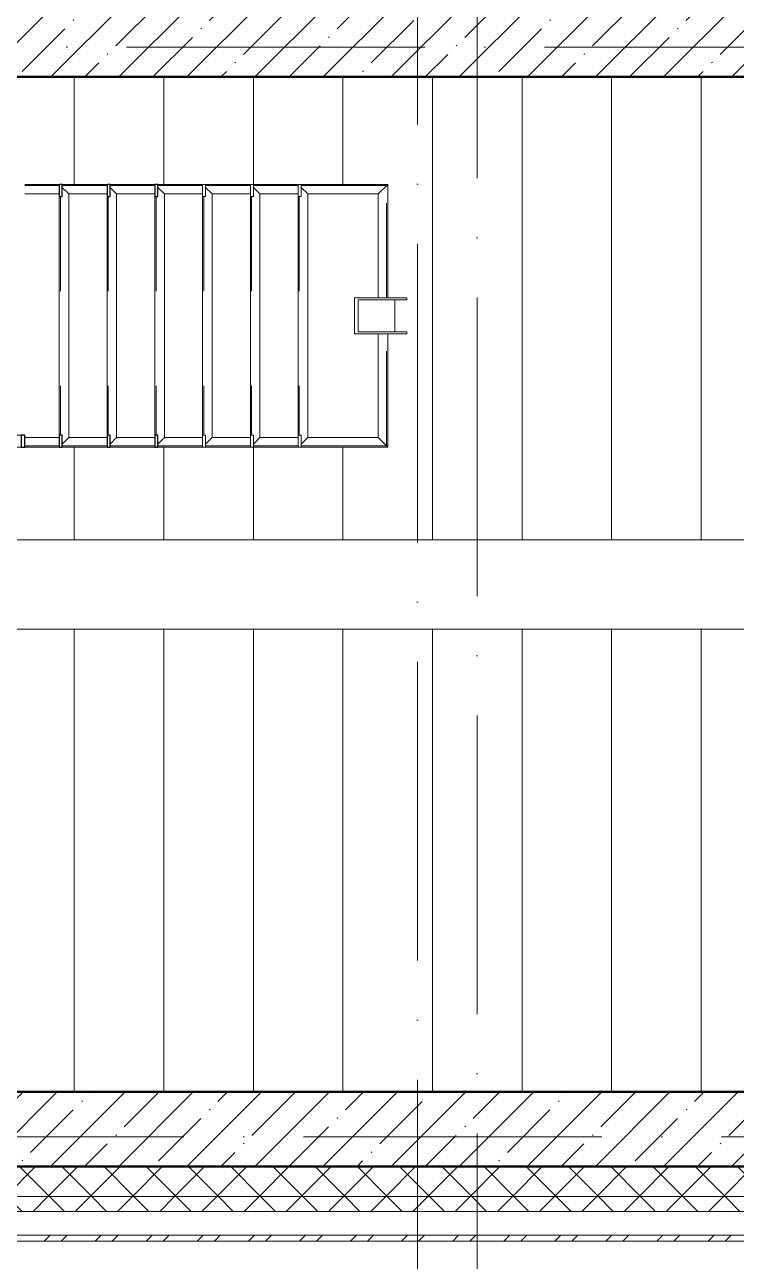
# Model space of a CAD drawing. Header units: millimetres. Extents: x -537608 to 253996, y -217170 to 186033.
# Drawn here: x -170351 to -167967, y 149404 to 153546 of the extents above; entities that cross this region are included whole.
import ezdxf

# ---------------------------------------------------------------- set-up
doc = ezdxf.new("R2010")
doc.units = ezdxf.units.MM
doc.linetypes.add('50_200_ШТРИХ_1Т_ш5_п1_п1_', pattern=[1400, 1000, -200, 0, -200])
doc.linetypes.add('Штрих', pattern=[635, 317.5, -317.5])
for name, color, linetype, lineweight in [('A-GENM-____-HDLN', 7, 'Штрих', 9), ('A-GENM-____-MCUT', 7, 'Continuous', 25), ('A-GENM-____-OTLN', 7, 'Continuous', 9), ('A-WALL-____-MCUT', 7, 'Continuous', 13), ('A-WALL-____-MCUT-1', 7, 'Continuous', 9), ('A-WALL-____-MCUT-2', 7, 'Continuous', 50), ('A-WALL-____-PATT-1', 7, 'Continuous', 9), ('A-WALL-FNSH-MCUT-1', 7, 'Continuous', 9), ('S-GRID-____-OTLN-1', 7, '50_200_ШТРИХ_1Т_ш5_п1_п1_', 9), ('S-STRS-____-OTLN-1', 7, 'Continuous', 9)]:
    doc.layers.add(name, color=color, linetype=linetype, lineweight=lineweight)
pattern_1 = [(45, (-178684.97, 94540.11), (-70.71068, 70.71068), []), (135, (-178684.97, 94540.11), (-70.71068, -70.71068), [])]
pattern_2 = [(45, (-178684.97, 94540.11), (-114.04925, 114.04925), []), (45, (-178570.92, 94540.11), (-114.04925, 114.04925), [201.612, -40.322, 3.353, -36.97])]

# ---------------------------------------------------------------- blocks, each defined once
blk = doc.blocks.new('ОМ_Труба_ГОСТ 8639-82 - ОМ_Труба_ГОСТ 8639-82-26350154-АР1_План отверстий 3 этажа в осях 1-64_Ю-ЯЯ')
at = {"layer": 'A-GENM-____-OTLN'}
for p, q in [((9439.1, 57971), (9439.1, 58091)), ((9439.1, 58091), (9614.1, 58091)), ((9614.1, 58085), (9451.2, 58085)), ((9451.2, 58085), (9451.2, 57977)), ((9574, 58085), (9574, 57977)), ((9614.1, 58091), (9614.1, 58085)), ((9614.1, 57971), (9439.1, 57971)), ((9451.2, 57977), (9614.1, 57977)), ((9614.1, 57977), (9614.1, 57971))]:
    blk.add_line(p, q, dxfattribs=at)
blk = doc.blocks.new('ОМ_Уголок_ГОСТ 8509-93 - ОМ_Уголок_ГОСТ 8509-93-26349651-АР1_План отверстий 3 этажа в осях 1-64_Ю-ЯЯ')
at = {"layer": 'A-GENM-____-HDLN'}
for p, q in [((4, -4), (380, -4)), ((500, -4), (876, -4))]:
    blk.add_line(p, q, dxfattribs=at)
at = {"layer": 'A-GENM-____-OTLN'}
for p, q in [((380, 0), (0, 0)), ((32, -32), (0, 0)), ((32, -32), (380, -32)), ((880, 0), (500, 0)), ((500, -32), (848, -32)), ((880, 0), (848, -32))]:
    blk.add_line(p, q, dxfattribs=at)
blk = doc.blocks.new('ОМ_Уголок_ГОСТ 8509-93 - ОМ_Уголок_ГОСТ 8509-93-V149-АР1_План отверстий 3 этажа в осях 1-64_Ю-ЯЯ')
at = {"layer": 'A-GENM-____-HDLN'}
blk.add_line((40, -4), (840, -4), dxfattribs=at)
at = {"layer": 'A-GENM-____-OTLN'}
for p, q in [((32, -32), (10, -10)), ((32, -32), (848, -32)), ((840, 0), (40, 0)), ((870, -10), (848, -32))]:
    blk.add_line(p, q, dxfattribs=at)
blk = doc.blocks.new('ОМ_Уголок_ГОСТ 8509-93 - ОМ_Уголок_ГОСТ 8509-93-19082047-АР1_План отверстий 3 этажа в осях 1-64_Ю-ЯЯ')
at = {"layer": 'A-GENM-____-HDLN'}
blk.add_line((10, -4), (296, -4), dxfattribs=at)
at = {"layer": 'A-GENM-____-OTLN'}
for p, q in [((300, 0), (10, 0)), ((32, -32), (10, -10)), ((32, -32), (268, -32)), ((300, 0), (268, -32))]:
    blk.add_line(p, q, dxfattribs=at)
blk = doc.blocks.new('ОМ_Уголок_ГОСТ 8509-93 - ОМ_Уголок_ГОСТ 8509-93-V150-АР1_План отверстий 3 этажа в осях 1-64_Ю-ЯЯ')
at = {"layer": 'A-GENM-____-HDLN'}
blk.add_line((4, -4), (290, -4), dxfattribs=at)
at = {"layer": 'A-GENM-____-OTLN'}
for p, q in [((290, 0), (0, 0)), ((32, -32), (0, 0)), ((32, -32), (268, -32)), ((290, -10), (268, -32))]:
    blk.add_line(p, q, dxfattribs=at)
blk = doc.blocks.new('ОМ_Уголок_ГОСТ 8509-93 - ОМ_Уголок_ГОСТ 8509-93-V151-АР1_План отверстий 3 этажа в осях 1-64_Ю-ЯЯ')
at = {"layer": 'A-GENM-____-HDLN'}
blk.add_line((10, -4), (160, -4), dxfattribs=at)
at = {"layer": 'A-GENM-____-OTLN'}
for p, q in [((160, 0), (10, 0)), ((32, -32), (10, -10)), ((32, -32), (160, -32))]:
    blk.add_line(p, q, dxfattribs=at)
blk = doc.blocks.new('ОМ_Уголок_ГОСТ 8509-93 - ОМ_Уголок_ГОСТ 8509-93-V152-АР1_План отверстий 3 этажа в осях 1-64_Ю-ЯЯ')
at = {"layer": 'A-GENM-____-HDLN'}
blk.add_line((140, -4), (290, -4), dxfattribs=at)
at = {"layer": 'A-GENM-____-OTLN'}
for p, q in [((290, 0), (140, 0)), ((140, -32), (268, -32)), ((290, -10), (268, -32))]:
    blk.add_line(p, q, dxfattribs=at)
blk = doc.blocks.new('ОМ_Уголок_ГОСТ 8509-93 - ОМ_Уголок_ГОСТ 8509-93-V154-АР1_План отверстий 3 этажа в осях 1-64_Ю-ЯЯ')
at = {"layer": 'A-GENM-____-HDLN'}
blk.add_line((44.3, -4), (160, -4), dxfattribs=at)
at = {"layer": 'A-GENM-____-OTLN'}
for p, q in [((160, 0), (44.3, 0)), ((44.3, -32), (160, -32))]:
    blk.add_line(p, q, dxfattribs=at)
blk = doc.blocks.new('ОМ_Уголок_ГОСТ 8509-93 - ОМ_Уголок_ГОСТ 8509-93-V155-АР1_План отверстий 3 этажа в осях 1-64_Ю-ЯЯ')
at = {"layer": 'A-GENM-____-HDLN'}
blk.add_line((140, -4), (255.7, -4), dxfattribs=at)
at = {"layer": 'A-GENM-____-OTLN'}
for p, q in [((255.7, 0), (140, 0)), ((140, -32), (255.7, -32))]:
    blk.add_line(p, q, dxfattribs=at)
blk = doc.blocks.new('ОМ_Полоса_Трапеция прямоугольная_Прокат_ГОСТ 103-2006 - ОМ_Полоса_Трапеция прямоугольная_Прокат_ГОСТ 103-2006-19082130-АР1_План отверстий 3 этажа в осях 1-64_Ю-ЯЯ')
at = {"layer": 'A-GENM-____-OTLN'}
for p, q in [((9250, 58471), (9260, 58471)), ((9250, 58431), (9250, 58471)), ((9260, 58471), (9260, 58431)), ((9260, 58431), (9250, 58431))]:
    blk.add_line(p, q, dxfattribs=at)
blk = doc.blocks.new('ОМ_Полоса_Трапеция прямоугольная_Прокат_ГОСТ 103-2006 - ОМ_Полоса_Трапеция прямоугольная_Прокат_ГОСТ 103-2006-V157-АР1_План отверстий 3 этажа в осях 1-64_Ю-ЯЯ')
at = {"layer": 'A-GENM-____-MCUT'}
for p, q in [((8780, 58471), (8770, 58471)), ((8770, 58471), (8770, 58431)), ((8780, 58431), (8780, 58471)), ((8770, 58431), (8780, 58431))]:
    blk.add_line(p, q, dxfattribs=at)
blk = doc.blocks.new('ОМ_Полоса_Трапеция прямоугольная_Прокат_ГОСТ 103-2006 - ОМ_Полоса_Трапеция прямоугольная_Прокат_ГОСТ 103-2006-V158-АР1_План отверстий 3 этажа в осях 1-64_Ю-ЯЯ')
at = {"layer": 'A-GENM-____-MCUT'}
for p, q in [((8620, 58471), (8610, 58471)), ((8610, 58471), (8610, 58431)), ((8620, 58431), (8620, 58471)), ((8610, 58431), (8620, 58431))]:
    blk.add_line(p, q, dxfattribs=at)
blk = doc.blocks.new('ОМ_Полоса_Трапеция прямоугольная_Прокат_ГОСТ 103-2006 - ОМ_Полоса_Трапеция прямоугольная_Прокат_ГОСТ 103-2006-V159-АР1_План отверстий 3 этажа в осях 1-64_Ю-ЯЯ')
at = {"layer": 'A-GENM-____-MCUT'}
for p, q in [((8460, 58471), (8450, 58471)), ((8450, 58471), (8450, 58431)), ((8460, 58431), (8460, 58471)), ((8450, 58431), (8460, 58431))]:
    blk.add_line(p, q, dxfattribs=at)
blk = doc.blocks.new('ОМ_Полоса_Трапеция прямоугольная_Прокат_ГОСТ 103-2006 - ОМ_Полоса_Трапеция прямоугольная_Прокат_ГОСТ 103-2006-19082170-АР1_План отверстий 3 этажа в осях 1-64_Ю-ЯЯ')
at = {"layer": 'A-GENM-____-OTLN'}
for p, q in [((9250, 57631), (9260, 57631)), ((9250, 57591), (9250, 57631)), ((9260, 57631), (9260, 57591)), ((9260, 57591), (9250, 57591))]:
    blk.add_line(p, q, dxfattribs=at)
blk = doc.blocks.new('ОМ_Полоса_Трапеция прямоугольная_Прокат_ГОСТ 103-2006 - ОМ_Полоса_Трапеция прямоугольная_Прокат_ГОСТ 103-2006-V160-АР1_План отверстий 3 этажа в осях 1-64_Ю-ЯЯ')
at = {"layer": 'A-GENM-____-MCUT'}
for p, q in [((8780, 57631), (8770, 57631)), ((8770, 57631), (8770, 57591)), ((8780, 57591), (8780, 57631)), ((8770, 57591), (8780, 57591))]:
    blk.add_line(p, q, dxfattribs=at)
blk = doc.blocks.new('ОМ_Полоса_Трапеция прямоугольная_Прокат_ГОСТ 103-2006 - ОМ_Полоса_Трапеция прямоугольная_Прокат_ГОСТ 103-2006-V161-АР1_План отверстий 3 этажа в осях 1-64_Ю-ЯЯ')
at = {"layer": 'A-GENM-____-MCUT'}
for p, q in [((8620, 57631), (8610, 57631)), ((8610, 57631), (8610, 57591)), ((8620, 57591), (8620, 57631)), ((8610, 57591), (8620, 57591))]:
    blk.add_line(p, q, dxfattribs=at)
blk = doc.blocks.new('ОМ_Полоса_Трапеция прямоугольная_Прокат_ГОСТ 103-2006 - ОМ_Полоса_Трапеция прямоугольная_Прокат_ГОСТ 103-2006-V162-АР1_План отверстий 3 этажа в осях 1-64_Ю-ЯЯ')
at = {"layer": 'A-GENM-____-MCUT'}
for p, q in [((8460, 57631), (8450, 57631)), ((8450, 57631), (8450, 57591)), ((8460, 57591), (8460, 57631)), ((8450, 57591), (8460, 57591))]:
    blk.add_line(p, q, dxfattribs=at)
blk = doc.blocks.new('ОМ_Полоса_Прокат_ГОСТ 103-2006 - ОМ_Полоса_Прокат_ГОСТ 103-2006-20723498-АР1_План отверстий 3 этажа в осях 1-64_Ю-ЯЯ')
at = {"layer": 'A-GENM-____-MCUT'}
for p, q in [((8334.3, 57631), (8322.8, 57631)), ((8322.8, 57631), (8322.8, 57591)), ((8334.3, 57591), (8334.3, 57631)), ((8322.8, 57591), (8334.3, 57591))]:
    blk.add_line(p, q, dxfattribs=at)
at = {"layer": 'A-GENM-____-OTLN'}
for p, q in [((7811.3, 57591), (7811.3, 57631)), ((7811.3, 57631), (8322.8, 57631)), ((8322.8, 57591), (7811.3, 57591))]:
    blk.add_line(p, q, dxfattribs=at)

msp = doc.modelspace()

# ---------------------------------------------------------------- hatches: boundary and pattern name
at = {"layer": 'A-WALL-____-PATT-1'}
h = msp.add_hatch(dxfattribs=at)
h.set_pattern_fill('FP_12', color=256, style=0, pattern_type=2)
h.set_pattern_definition(pattern_2)
h.paths.add_polyline_path([(-165634.9702, 153371.1558), (-165634.9702, 153621.1558), (-170834.9702, 153621.1558), (-170834.9702, 153371.1558), (-166326.7461, 153371.1558)], flags=0)
h = msp.add_hatch(dxfattribs=at)
h.set_pattern_fill('FP_12', color=256, style=0, pattern_type=2)
h.set_pattern_definition(pattern_2)
h.paths.add_polyline_path([(-165634.9702, 149721.1558), (-165634.9702, 149971.1558), (-172134.9702, 149971.1558), (-172134.9702, 149721.1558), (-166326.7461, 149721.1558)], flags=0)
h.paths.add_polyline_path([(-173134.9702, 149721.1558), (-173134.9702, 149971.1558), (-173384.9702, 149971.1558), (-173384.9702, 149721.1558)], flags=0)
h = msp.add_hatch(dxfattribs=at)
h.set_pattern_fill('FP_4', color=256, style=0, pattern_type=2)
h.set_pattern_definition(pattern_1)
h.paths.add_polyline_path([(-104465.4961, 149621.1558), (-104384.9702, 149621.1558), (-104384.9702, 149721.1558), (-110734.9702, 149721.1558), (-110734.9702, 149621.1558), (-108000.4246, 149621.1558)], flags=0)
h.paths.add_polyline_path([(-115070.2818, 149621.1558), (-114684.9702, 149621.1558), (-114684.9702, 149715.1558), (-114759.9702, 149715.1558), (-114759.9702, 149721.1558), (-115709.9702, 149721.1558), (-115709.9702, 149715.1558), (-115784.9702, 149715.1558), (-115784.9702, 149621.1558), (-115434.9702, 149621.1558)], flags=0)
h.paths.add_polyline_path([(-113302.8175, 149621.1558), (-111734.9702, 149621.1558), (-111734.9702, 149721.1558), (-113609.9702, 149721.1558), (-113609.9702, 149715.1558), (-113684.9702, 149715.1558), (-113684.9702, 149621.1558)], flags=0)
h.paths.add_polyline_path([(-118709.9702, 149621.1558), (-117584.9702, 149621.1558), (-117584.9702, 149715.1558), (-117659.9702, 149715.1558), (-117659.9702, 149721.1558), (-118709.9702, 149721.1558), (-118709.9702, 149715.1558), (-118784.9702, 149715.1558), (-118784.9702, 149621.1558), (-118778.9702, 149621.1558)], flags=0)
h.paths.add_polyline_path([(-120584.9702, 149621.1558), (-120584.9702, 149715.1558), (-120659.9702, 149715.1558), (-120659.9702, 149721.1558), (-121709.9702, 149721.1558), (-121709.9702, 149715.1558), (-121784.9702, 149715.1558), (-121784.9702, 149621.1558), (-121256.4068, 149621.1558)], flags=0)
h.paths.add_polyline_path([(-124709.9702, 149621.1558), (-123584.9702, 149621.1558), (-123584.9702, 149715.1558), (-123659.9702, 149715.1558), (-123659.9702, 149721.1558), (-124709.9702, 149721.1558), (-124709.9702, 149715.1558), (-124784.9702, 149715.1558), (-124784.9702, 149621.1558)], flags=0)
h.paths.add_polyline_path([(-126659.9702, 149621.1558), (-126584.9702, 149621.1558), (-126584.9702, 149715.1558), (-126659.9702, 149715.1558), (-126659.9702, 149721.1558), (-127709.9702, 149721.1558), (-127709.9702, 149715.1558), (-127784.9702, 149715.1558), (-127784.9702, 149621.1558), (-127442.5318, 149621.1558)], flags=0)
h.paths.add_polyline_path([(-130434.9702, 149621.1558), (-129584.9702, 149621.1558), (-129584.9702, 149715.1558), (-129659.9702, 149715.1558), (-129659.9702, 149721.1558), (-130709.9702, 149721.1558), (-130709.9702, 149715.1558), (-130784.9702, 149715.1558), (-130784.9702, 149621.1558), (-130709.9702, 149621.1558)], flags=0)
h.paths.add_polyline_path([(-132744.9247, 149621.1558), (-132584.9702, 149621.1558), (-132584.9702, 149715.1558), (-132659.9702, 149715.1558), (-132659.9702, 149721.1558), (-134259.9702, 149721.1558), (-134259.9702, 149715.1558), (-134334.9702, 149715.1558), (-134334.9702, 149621.1558), (-133628.6568, 149621.1558)], flags=0)
h.paths.add_polyline_path([(-136279.8532, 149621.1558), (-136134.9702, 149621.1558), (-136134.9702, 149715.1558), (-136209.9702, 149715.1558), (-136209.9702, 149721.1558), (-137259.9702, 149721.1558), (-137259.9702, 149715.1558), (-137334.9702, 149715.1558), (-137334.9702, 149621.1558)], flags=0)
h.paths.add_polyline_path([(-139134.9702, 149621.1558), (-139134.9702, 149715.1558), (-139209.9702, 149715.1558), (-139209.9702, 149721.1558), (-140259.9702, 149721.1558), (-140259.9702, 149715.1558), (-140334.9702, 149715.1558), (-140334.9702, 149621.1558), (-139814.7818, 149621.1558)], flags=0)
h.paths.add_polyline_path([(-142465.9782, 149621.1558), (-142134.9702, 149621.1558), (-142134.9702, 149715.1558), (-142209.9702, 149715.1558), (-142209.9702, 149721.1558), (-143259.9702, 149721.1558), (-143259.9702, 149715.1558), (-143334.9702, 149715.1558), (-143334.9702, 149621.1558), (-142907.8443, 149621.1558)], flags=0)
h.paths.add_polyline_path([(-146259.9702, 149621.1558), (-145134.9702, 149621.1558), (-145134.9702, 149715.1558), (-145209.9702, 149715.1558), (-145209.9702, 149721.1558), (-146259.9702, 149721.1558), (-146259.9702, 149715.1558), (-146334.9702, 149715.1558), (-146334.9702, 149621.1558), (-146328.9702, 149621.1558)], flags=0)
h.paths.add_polyline_path([(-149334.9702, 149621.1558), (-148134.9702, 149621.1558), (-148134.9702, 149715.1558), (-148209.9702, 149715.1558), (-148209.9702, 149721.1558), (-149259.9702, 149721.1558), (-149259.9702, 149715.1558), (-149334.9702, 149715.1558)], flags=0)
h.paths.add_polyline_path([(-151134.9702, 149621.1558), (-151134.9702, 149715.1558), (-151209.9702, 149715.1558), (-151209.9702, 149721.1558), (-152259.9702, 149721.1558), (-152259.9702, 149715.1558), (-152334.9702, 149715.1558), (-152334.9702, 149621.1558), (-151303.2997, 149621.1558)], flags=0)
h.paths.add_polyline_path([(-155259.9702, 149621.1558), (-154134.9702, 149621.1558), (-154134.9702, 149715.1558), (-154209.9702, 149715.1558), (-154209.9702, 149721.1558), (-155259.9702, 149721.1558), (-155259.9702, 149715.1558), (-155334.9702, 149715.1558), (-155334.9702, 149621.1558), (-155328.9702, 149621.1558)], flags=0)
h.paths.add_polyline_path([(-157134.9702, 149621.1558), (-157134.9702, 149715.1558), (-157209.9702, 149715.1558), (-157209.9702, 149721.1558), (-158259.9702, 149721.1558), (-158259.9702, 149715.1558), (-158334.9702, 149715.1558), (-158334.9702, 149621.1558), (-157209.9702, 149621.1558)], flags=0)
h.paths.add_polyline_path([(-160484.9702, 149621.1558), (-160134.9702, 149621.1558), (-160134.9702, 149715.1558), (-160209.9702, 149715.1558), (-160209.9702, 149721.1558), (-161259.9702, 149721.1558), (-161259.9702, 149715.1558), (-161334.9702, 149715.1558), (-161334.9702, 149621.1558), (-160984.9702, 149621.1558)], flags=0)
h.paths.add_polyline_path([(-162334.9702, 149621.1558), (-162334.9702, 149715.1558), (-162409.9702, 149715.1558), (-162409.9702, 149721.1558), (-172134.9702, 149721.1558), (-172134.9702, 149621.1558), (-162791.8175, 149621.1558)], flags=0)
h.paths.add_polyline_path([(-173134.9702, 149621.1558), (-173134.9702, 149721.1558), (-181134.9702, 149721.1558), (-181134.9702, 149621.1558), (-175164.0676, 149621.1558)], flags=0)
h = msp.add_hatch(dxfattribs=at)
h.set_pattern_fill('FP_4', color=256, style=0, pattern_type=2)
h.set_pattern_definition(pattern_1)
h.paths.add_polyline_path([(-104384.9702, 149571.1558), (-104384.9702, 149621.1558), (-110734.9702, 149621.1558), (-110734.9702, 149571.1558), (-104465.4961, 149571.1558)], flags=0)
h.paths.add_polyline_path([(-111734.9702, 149571.1558), (-111734.9702, 149621.1558), (-113684.9702, 149621.1558), (-113684.9702, 149571.1558), (-113302.8175, 149571.1558)], flags=0)
h.paths.add_polyline_path([(-117584.9702, 149571.1558), (-117584.9702, 149621.1558), (-118784.9702, 149621.1558), (-118784.9702, 149571.1558), (-118605.2104, 149571.1558)], flags=0)
h.paths.add_polyline_path([(-115070.2818, 149571.1558), (-114684.9702, 149571.1558), (-114684.9702, 149621.1558), (-115784.9702, 149621.1558), (-115784.9702, 149571.1558)], flags=0)
h.paths.add_polyline_path([(-121256.4068, 149571.1558), (-120584.9702, 149571.1558), (-120584.9702, 149621.1558), (-121784.9702, 149621.1558), (-121784.9702, 149571.1558)], flags=0)
h.paths.add_polyline_path([(-123584.9702, 149571.1558), (-123584.9702, 149621.1558), (-124784.9702, 149621.1558), (-124784.9702, 149571.1558), (-123907.6032, 149571.1558)], flags=0)
h.paths.add_polyline_path([(-126584.9702, 149571.1558), (-126584.9702, 149621.1558), (-127784.9702, 149621.1558), (-127784.9702, 149571.1558), (-127442.5318, 149571.1558)], flags=0)
h.paths.add_polyline_path([(-129584.9702, 149571.1558), (-129584.9702, 149621.1558), (-130784.9702, 149621.1558), (-130784.9702, 149571.1558), (-130093.7282, 149571.1558)], flags=0)
h.paths.add_polyline_path([(-132584.9702, 149571.1558), (-132584.9702, 149621.1558), (-134334.9702, 149621.1558), (-134334.9702, 149571.1558), (-132744.9247, 149571.1558)], flags=0)
h.paths.add_polyline_path([(-136134.9702, 149571.1558), (-136134.9702, 149621.1558), (-137334.9702, 149621.1558), (-137334.9702, 149571.1558), (-136279.8532, 149571.1558)], flags=0)
h.paths.add_polyline_path([(-139134.9702, 149571.1558), (-139134.9702, 149621.1558), (-140334.9702, 149621.1558), (-140334.9702, 149571.1558), (-139814.7818, 149571.1558)], flags=0)
h.paths.add_polyline_path([(-142134.9702, 149571.1558), (-142134.9702, 149621.1558), (-143334.9702, 149621.1558), (-143334.9702, 149571.1558), (-142465.9782, 149571.1558)], flags=0)
h.paths.add_polyline_path([(-146334.9702, 149571.1558), (-145134.9702, 149571.1558), (-145134.9702, 149621.1558), (-146334.9702, 149621.1558)], flags=0)
h.paths.add_polyline_path([(-148652.1032, 149571.1558), (-148134.9702, 149571.1558), (-148134.9702, 149621.1558), (-149334.9702, 149621.1558), (-149334.9702, 149571.1558)], flags=0)
h.paths.add_polyline_path([(-151303.2997, 149571.1558), (-151134.9702, 149571.1558), (-151134.9702, 149621.1558), (-152334.9702, 149621.1558), (-152334.9702, 149571.1558), (-152187.0318, 149571.1558)], flags=0)
h.paths.add_polyline_path([(-154134.9702, 149571.1558), (-154134.9702, 149621.1558), (-155334.9702, 149621.1558), (-155334.9702, 149571.1558), (-154838.2282, 149571.1558)], flags=0)
h.paths.add_polyline_path([(-157489.4247, 149571.1558), (-157134.9702, 149571.1558), (-157134.9702, 149621.1558), (-158334.9702, 149621.1558), (-158334.9702, 149571.1558)], flags=0)
h.paths.add_polyline_path([(-160140.6211, 149571.1558), (-160134.9702, 149571.1558), (-160134.9702, 149621.1558), (-161334.9702, 149621.1558), (-161334.9702, 149571.1558), (-161024.3533, 149571.1558)], flags=0)
h.paths.add_polyline_path([(-162791.8175, 149571.1558), (-162334.9702, 149571.1558), (-162334.9702, 149621.1558), (-172134.9702, 149621.1558), (-172134.9702, 149571.1558), (-164559.2818, 149571.1558)], flags=0)
h.paths.add_polyline_path([(-173134.9702, 149571.1558), (-173134.9702, 149621.1558), (-181234.9702, 149621.1558), (-181234.9702, 149571.1558), (-175164.0676, 149571.1558)], flags=0)
h = msp.add_hatch(dxfattribs=at)
h.set_pattern_fill('FP_6', color=256, style=0, pattern_type=2)
h.set_pattern_definition([(45, (-178684.97, 94540.11), (-85.53659, 85.53659), []), (45, (-178627.95, 94540.11), (-85.53659, 85.53659), [])])
h.paths.add_polyline_path([(-133628.6568, 149471.1558), (-133469.9702, 149471.1558), (-133469.9702, 149491.1558), (-134334.9702, 149491.1558), (-134334.9702, 149471.1558)], flags=0)
h.paths.add_polyline_path([(-136134.9702, 149471.1558), (-136134.9702, 149491.1558), (-137334.9702, 149491.1558), (-137334.9702, 149471.1558), (-136279.8532, 149471.1558)], flags=0)
h.paths.add_polyline_path([(-139134.9702, 149471.1558), (-139134.9702, 149491.1558), (-140334.9702, 149491.1558), (-140334.9702, 149471.1558), (-139814.7818, 149471.1558)], flags=0)
h.paths.add_polyline_path([(-142134.9702, 149471.1558), (-142134.9702, 149491.1558), (-143334.9702, 149491.1558), (-143334.9702, 149471.1558), (-142465.9782, 149471.1558)], flags=0)
h.paths.add_polyline_path([(-145134.9702, 149471.1558), (-145134.9702, 149491.1558), (-146334.9702, 149491.1558), (-146334.9702, 149471.1558), (-146000.9068, 149471.1558)], flags=0)
h.paths.add_polyline_path([(-148652.1032, 149471.1558), (-148134.9702, 149471.1558), (-148134.9702, 149491.1558), (-149334.9702, 149491.1558), (-149334.9702, 149471.1558)], flags=0)
h.paths.add_polyline_path([(-151303.2997, 149471.1558), (-151134.9702, 149471.1558), (-151134.9702, 149491.1558), (-152334.9702, 149491.1558), (-152334.9702, 149471.1558), (-152187.0318, 149471.1558)], flags=0)
h.paths.add_polyline_path([(-155334.9702, 149471.1558), (-154134.9702, 149471.1558), (-154134.9702, 149491.1558), (-155334.9702, 149491.1558)], flags=0)
h.paths.add_polyline_path([(-158334.9702, 149471.1558), (-157134.9702, 149471.1558), (-157134.9702, 149491.1558), (-158334.9702, 149491.1558)], flags=0)
h.paths.add_polyline_path([(-161334.9702, 149471.1558), (-160134.9702, 149471.1558), (-160134.9702, 149491.1558), (-161334.9702, 149491.1558)], flags=0)
h.paths.add_polyline_path([(-162334.9702, 149471.1558), (-162334.9702, 149491.1558), (-172134.9702, 149491.1558), (-172134.9702, 149471.1558), (-162791.8175, 149471.1558)], flags=0)
h.paths.add_polyline_path([(-173134.9702, 149471.1558), (-173134.9702, 149491.1558), (-181364.9702, 149491.1558), (-181364.9702, 149471.1558), (-175164.0676, 149471.1558)], flags=0)

# ---------------------------------------------------------------- linework, layer by layer
at = {"layer": 'A-WALL-____-MCUT'}
msp.add_line((-172134.9702, 149491.1558), (-162334.9702, 149491.1558), dxfattribs=at)
at = {"layer": 'A-WALL-____-MCUT-1'}
for p, q in [((-162334.9702, 149621.1558), (-172134.9702, 149621.1558)), ((-162334.9702, 149571.1558), (-172134.9702, 149571.1558))]:
    msp.add_line(p, q, dxfattribs=at)
at = {"layer": 'A-WALL-____-MCUT-2'}
for p, q in [((-171084.9702, 153371.1558), (-165634.9702, 153371.1558)), ((-165634.9702, 149971.1558), (-172134.9702, 149971.1558)), ((-165634.9702, 149721.1558), (-172134.9702, 149721.1558))]:
    msp.add_line(p, q, dxfattribs=at)
at = {"layer": 'A-WALL-FNSH-MCUT-1'}
msp.add_line((-172134.9702, 149471.1558), (-162334.9702, 149471.1558), dxfattribs=at)
at = {"layer": 'S-GRID-____-OTLN-1'}
for p, q in [((-169034.9702, 147611.8109), (-169034.9702, 185432.9652)), ((-168834.9702, 147431.7016), (-168834.9702, 185168.7152)), ((-103204.9297, 153471.1558), (-183353.7404, 153471.1558)), ((-74610.5636, 149821.1558), (-183353.7404, 149821.1558))]:
    msp.add_line(p, q, dxfattribs=at)
at = {"layer": 'S-STRS-____-OTLN-1'}
for p, q in [((-170184.9702, 153371.1558), (-170184.9702, 153011.1558)), ((-170184.9702, 153371.1558), (-170184.9702, 153011.1558)), ((-169884.9702, 153371.1558), (-169884.9702, 153011.1558)), ((-169884.9702, 153371.1558), (-169884.9702, 153011.1558)), ((-169584.9702, 153371.1558), (-169584.9702, 153011.1558)), ((-169584.9702, 153371.1558), (-169584.9702, 153011.1558)), ((-169284.9702, 153371.1558), (-169284.9702, 153011.1558)), ((-169284.9702, 153371.1558), (-169284.9702, 153011.1558)), ((-168984.9702, 153371.1558), (-168984.9702, 151821.1558)), ((-168984.9702, 153371.1558), (-168984.9702, 151821.1558)), ((-168684.9702, 153371.1558), (-168684.9702, 151821.1558)), ((-168684.9702, 153371.1558), (-168684.9702, 151821.1558)), ((-168384.9702, 153371.1558), (-168384.9702, 151821.1558)), ((-168384.9702, 153371.1558), (-168384.9702, 151821.1558)), ((-168084.9702, 153371.1558), (-168084.9702, 151821.1558)), ((-168084.9702, 153371.1558), (-168084.9702, 151821.1558)), ((-170184.9702, 152131.1558), (-170184.9702, 151821.1558)), ((-170184.9702, 152131.1558), (-170184.9702, 151821.1558)), ((-169884.9702, 152131.1558), (-169884.9702, 151821.1558)), ((-169884.9702, 152131.1558), (-169884.9702, 151821.1558)), ((-169584.9702, 152131.1558), (-169584.9702, 151821.1558)), ((-169584.9702, 152131.1558), (-169584.9702, 151821.1558)), ((-169284.9702, 152131.1558), (-169284.9702, 151821.1558)), ((-169284.9702, 152131.1558), (-169284.9702, 151821.1558)), ((-170484.9702, 151821.1558), (-170184.9702, 151821.1558)), ((-170184.9702, 151821.1558), (-169884.9702, 151821.1558)), ((-169884.9702, 151821.1558), (-169584.9702, 151821.1558)), ((-169584.9702, 151821.1558), (-169284.9702, 151821.1558)), ((-169284.9702, 151821.1558), (-168984.9702, 151821.1558)), ((-168984.9702, 151821.1558), (-168684.9702, 151821.1558)), ((-168684.9702, 151821.1558), (-168384.9702, 151821.1558)), ((-168384.9702, 151821.1558), (-168084.9702, 151821.1558)), ((-168084.9702, 151821.1558), (-167784.9702, 151821.1558)), ((-170184.9702, 151521.1558), (-170484.9702, 151521.1558)), ((-169884.9702, 151521.1558), (-170184.9702, 151521.1558)), ((-170184.9702, 149971.1558), (-170184.9702, 151521.1558)), ((-170184.9702, 149971.1558), (-170184.9702, 151521.1558)), ((-169584.9702, 151521.1558), (-169884.9702, 151521.1558)), ((-169884.9702, 149971.1558), (-169884.9702, 151521.1558)), ((-169884.9702, 149971.1558), (-169884.9702, 151521.1558)), ((-169284.9702, 151521.1558), (-169584.9702, 151521.1558)), ((-169584.9702, 149971.1558), (-169584.9702, 151521.1558)), ((-169584.9702, 149971.1558), (-169584.9702, 151521.1558)), ((-168984.9702, 151521.1558), (-169284.9702, 151521.1558)), ((-169284.9702, 149971.1558), (-169284.9702, 151521.1558)), ((-169284.9702, 149971.1558), (-169284.9702, 151521.1558)), ((-168684.9702, 151521.1558), (-168984.9702, 151521.1558)), ((-168984.9702, 149971.1558), (-168984.9702, 151521.1558)), ((-168984.9702, 149971.1558), (-168984.9702, 151521.1558)), ((-168384.9702, 151521.1558), (-168684.9702, 151521.1558)), ((-168684.9702, 149971.1558), (-168684.9702, 151521.1558)), ((-168684.9702, 149971.1558), (-168684.9702, 151521.1558)), ((-168084.9702, 151521.1558), (-168384.9702, 151521.1558)), ((-168384.9702, 149971.1558), (-168384.9702, 151521.1558)), ((-168384.9702, 149971.1558), (-168384.9702, 151521.1558)), ((-167784.9702, 151521.1558), (-168084.9702, 151521.1558)), ((-168084.9702, 149971.1558), (-168084.9702, 151521.1558)), ((-168084.9702, 149971.1558), (-168084.9702, 151521.1558))]:
    msp.add_line(p, q, dxfattribs=at)

# ---------------------------------------------------------------- block references
at = {"layer": 'A-GENM-____-OTLN', "extrusion": (0, 0, -1)}
for name, p in [('ОМ_Уголок_ГОСТ 8509-93 - ОМ_Уголок_ГОСТ 8509-93-V155-АР1_План отверстий 3 этажа в осях 1-64_Ю-ЯЯ', (170094.9702, 153011.1558)), ('ОМ_Уголок_ГОСТ 8509-93 - ОМ_Уголок_ГОСТ 8509-93-V152-АР1_План отверстий 3 этажа в осях 1-64_Ю-ЯЯ', (169934.9702, 153011.1558)), ('ОМ_Уголок_ГОСТ 8509-93 - ОМ_Уголок_ГОСТ 8509-93-V152-АР1_План отверстий 3 этажа в осях 1-64_Ю-ЯЯ', (169774.9702, 153011.1558)), ('ОМ_Уголок_ГОСТ 8509-93 - ОМ_Уголок_ГОСТ 8509-93-V152-АР1_План отверстий 3 этажа в осях 1-64_Ю-ЯЯ', (169614.9702, 153011.1558)), ('ОМ_Уголок_ГОСТ 8509-93 - ОМ_Уголок_ГОСТ 8509-93-V152-АР1_План отверстий 3 этажа в осях 1-64_Ю-ЯЯ', (169454.9702, 153011.1558)), ('ОМ_Уголок_ГОСТ 8509-93 - ОМ_Уголок_ГОСТ 8509-93-V152-АР1_План отверстий 3 этажа в осях 1-64_Ю-ЯЯ', (169294.9702, 153011.1558)), ('ОМ_Уголок_ГОСТ 8509-93 - ОМ_Уголок_ГОСТ 8509-93-V150-АР1_План отверстий 3 этажа в осях 1-64_Ю-ЯЯ', (169134.9702, 153011.1558))]:
    msp.add_blockref(name, p, dxfattribs=at)
at = {"layer": 'A-GENM-____-OTLN'}
for name, p in [('ОМ_Полоса_Трапеция прямоугольная_Прокат_ГОСТ 103-2006 - ОМ_Полоса_Трапеция прямоугольная_Прокат_ГОСТ 103-2006-V159-АР1_План отверстий 3 этажа в осях 1-64_Ю-ЯЯ', (-178684.9702, 94540.1138)), ('ОМ_Полоса_Трапеция прямоугольная_Прокат_ГОСТ 103-2006 - ОМ_Полоса_Трапеция прямоугольная_Прокат_ГОСТ 103-2006-V158-АР1_План отверстий 3 этажа в осях 1-64_Ю-ЯЯ', (-178684.9702, 94540.1138)), ('ОМ_Полоса_Трапеция прямоугольная_Прокат_ГОСТ 103-2006 - ОМ_Полоса_Трапеция прямоугольная_Прокат_ГОСТ 103-2006-V157-АР1_План отверстий 3 этажа в осях 1-64_Ю-ЯЯ', (-178684.9702, 94540.1138)), ('ОМ_Полоса_Трапеция прямоугольная_Прокат_ГОСТ 103-2006 - ОМ_Полоса_Трапеция прямоугольная_Прокат_ГОСТ 103-2006-19082130-АР1_План отверстий 3 этажа в осях 1-64_Ю-ЯЯ', (-179004.9702, 94540.1138)), ('ОМ_Полоса_Трапеция прямоугольная_Прокат_ГОСТ 103-2006 - ОМ_Полоса_Трапеция прямоугольная_Прокат_ГОСТ 103-2006-19082130-АР1_План отверстий 3 этажа в осях 1-64_Ю-ЯЯ', (-178844.9702, 94540.1138)), ('ОМ_Полоса_Трапеция прямоугольная_Прокат_ГОСТ 103-2006 - ОМ_Полоса_Трапеция прямоугольная_Прокат_ГОСТ 103-2006-19082130-АР1_План отверстий 3 этажа в осях 1-64_Ю-ЯЯ', (-178684.9702, 94540.1138)), ('ОМ_Труба_ГОСТ 8639-82 - ОМ_Труба_ГОСТ 8639-82-26350154-АР1_План отверстий 3 этажа в осях 1-64_Ю-ЯЯ', (-178684.9702, 94540.1138)), ('ОМ_Полоса_Прокат_ГОСТ 103-2006 - ОМ_Полоса_Прокат_ГОСТ 103-2006-20723498-АР1_План отверстий 3 этажа в осях 1-64_Ю-ЯЯ', (-178684.9702, 94540.1138)), ('ОМ_Полоса_Трапеция прямоугольная_Прокат_ГОСТ 103-2006 - ОМ_Полоса_Трапеция прямоугольная_Прокат_ГОСТ 103-2006-V162-АР1_План отверстий 3 этажа в осях 1-64_Ю-ЯЯ', (-178684.9702, 94540.1138)), ('ОМ_Полоса_Трапеция прямоугольная_Прокат_ГОСТ 103-2006 - ОМ_Полоса_Трапеция прямоугольная_Прокат_ГОСТ 103-2006-V161-АР1_План отверстий 3 этажа в осях 1-64_Ю-ЯЯ', (-178684.9702, 94540.1138)), ('ОМ_Полоса_Трапеция прямоугольная_Прокат_ГОСТ 103-2006 - ОМ_Полоса_Трапеция прямоугольная_Прокат_ГОСТ 103-2006-V160-АР1_План отверстий 3 этажа в осях 1-64_Ю-ЯЯ', (-178684.9702, 94540.1138)), ('ОМ_Полоса_Трапеция прямоугольная_Прокат_ГОСТ 103-2006 - ОМ_Полоса_Трапеция прямоугольная_Прокат_ГОСТ 103-2006-19082170-АР1_План отверстий 3 этажа в осях 1-64_Ю-ЯЯ', (-179004.9702, 94540.1138)), ('ОМ_Полоса_Трапеция прямоугольная_Прокат_ГОСТ 103-2006 - ОМ_Полоса_Трапеция прямоугольная_Прокат_ГОСТ 103-2006-19082170-АР1_План отверстий 3 этажа в осях 1-64_Ю-ЯЯ', (-178844.9702, 94540.1138)), ('ОМ_Полоса_Трапеция прямоугольная_Прокат_ГОСТ 103-2006 - ОМ_Полоса_Трапеция прямоугольная_Прокат_ГОСТ 103-2006-19082170-АР1_План отверстий 3 этажа в осях 1-64_Ю-ЯЯ', (-178684.9702, 94540.1138))]:
    msp.add_blockref(name, p, dxfattribs=at)
at = {"layer": 'A-GENM-____-OTLN', "extrusion": (0, 0, -1)}
for name, p, rotation in [('ОМ_Уголок_ГОСТ 8509-93 - ОМ_Уголок_ГОСТ 8509-93-26349651-АР1_План отверстий 3 этажа в осях 1-64_Ю-ЯЯ', (169134.9702, 152131.1558), 89.99999999999908), ('ОМ_Уголок_ГОСТ 8509-93 - ОМ_Уголок_ГОСТ 8509-93-V149-АР1_План отверстий 3 этажа в осях 1-64_Ю-ЯЯ', (170234.9702, 153011.1558), 269.9999999999989), ('ОМ_Уголок_ГОСТ 8509-93 - ОМ_Уголок_ГОСТ 8509-93-V149-АР1_План отверстий 3 этажа в осях 1-64_Ю-ЯЯ', (170074.9702, 153011.1558), 269.9999999999989), ('ОМ_Уголок_ГОСТ 8509-93 - ОМ_Уголок_ГОСТ 8509-93-V149-АР1_План отверстий 3 этажа в осях 1-64_Ю-ЯЯ', (169914.9702, 153011.1558), 269.9999999999989), ('ОМ_Уголок_ГОСТ 8509-93 - ОМ_Уголок_ГОСТ 8509-93-V149-АР1_План отверстий 3 этажа в осях 1-64_Ю-ЯЯ', (169754.9702, 153011.1558), 269.9999999999989), ('ОМ_Уголок_ГОСТ 8509-93 - ОМ_Уголок_ГОСТ 8509-93-V149-АР1_План отверстий 3 этажа в осях 1-64_Ю-ЯЯ', (169594.9702, 153011.1558), 269.9999999999989), ('ОМ_Уголок_ГОСТ 8509-93 - ОМ_Уголок_ГОСТ 8509-93-V149-АР1_План отверстий 3 этажа в осях 1-64_Ю-ЯЯ', (169434.9702, 153011.1558), 269.9999999999989), ('ОМ_Уголок_ГОСТ 8509-93 - ОМ_Уголок_ГОСТ 8509-93-V154-АР1_План отверстий 3 этажа в осях 1-64_Ю-ЯЯ', (170394.9702, 152131.1558), 180), ('ОМ_Уголок_ГОСТ 8509-93 - ОМ_Уголок_ГОСТ 8509-93-V151-АР1_План отверстий 3 этажа в осях 1-64_Ю-ЯЯ', (170234.9702, 152131.1558), 180), ('ОМ_Уголок_ГОСТ 8509-93 - ОМ_Уголок_ГОСТ 8509-93-V151-АР1_План отверстий 3 этажа в осях 1-64_Ю-ЯЯ', (170074.9702, 152131.1558), 180), ('ОМ_Уголок_ГОСТ 8509-93 - ОМ_Уголок_ГОСТ 8509-93-V151-АР1_План отверстий 3 этажа в осях 1-64_Ю-ЯЯ', (169914.9702, 152131.1558), 180), ('ОМ_Уголок_ГОСТ 8509-93 - ОМ_Уголок_ГОСТ 8509-93-V151-АР1_План отверстий 3 этажа в осях 1-64_Ю-ЯЯ', (169754.9702, 152131.1558), 180), ('ОМ_Уголок_ГОСТ 8509-93 - ОМ_Уголок_ГОСТ 8509-93-V151-АР1_План отверстий 3 этажа в осях 1-64_Ю-ЯЯ', (169594.9702, 152131.1558), 180), ('ОМ_Уголок_ГОСТ 8509-93 - ОМ_Уголок_ГОСТ 8509-93-19082047-АР1_План отверстий 3 этажа в осях 1-64_Ю-ЯЯ', (169434.9702, 152131.1558), 180)]:
    msp.add_blockref(name, p, dxfattribs=dict(at, rotation=rotation))

doc.saveas('drawing.dxf')
